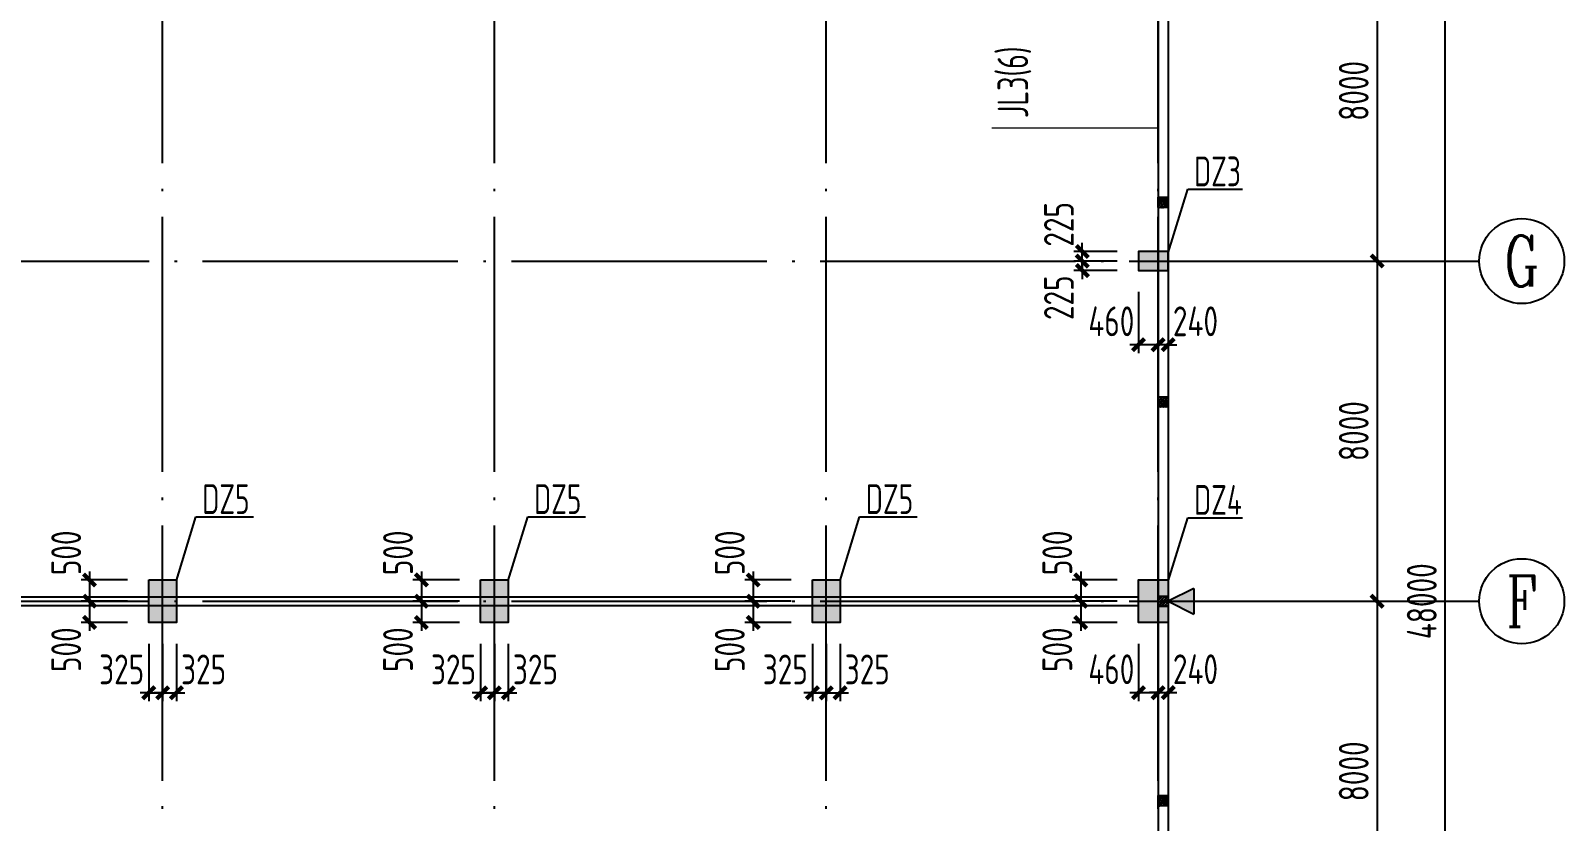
# Model space of a CAD drawing. Extents: x -2746917 to -971774, y -3334247 to -3250358.
# Drawn here: x -2237485 to -2219459, y -3295263 to -3285967 of the extents above; entities that cross this region are included whole.
import ezdxf
from ezdxf.enums import TextEntityAlignment as Align

# ---------------------------------------------------------------- set-up
doc = ezdxf.new("R2010")
doc.units = 0
doc.header["$LTSCALE"] = 1000
doc.header["$MEASUREMENT"] = 0
doc.header["$PDMODE"] = 35
doc.linetypes.add('DOTE', pattern=[2.42, 2, -0.2, 0.02, -0.2])
doc.layers.get('0').update_dxf_attribs({"linetype": 'CONTINUOUS'})
doc.layers.get('Defpoints').update_dxf_attribs({"linetype": 'CONTINUOUS'})
for name, color, linetype in [('AXIS', 253, 'DOTE'), ('BEAM_CON', 4, 'CONTINUOUS'), ('COLU', 7, 'CONTINUOUS'), ('DIM', 3, 'CONTINUOUS'), ('HATCH', 254, 'CONTINUOUS'), ('NUM', 7, 'CONTINUOUS'), ('TEXT', 7, 'CONTINUOUS')]:
    doc.layers.add(name, color=color, linetype=linetype)
doc.styles.add('TSSD_Axis', font='Complex.shx', dxfattribs={"width": 0.7, "bigfont": 'hztxt.shx'})
doc.styles.add('TSSD_Dimension', font='tssdeng.shx', dxfattribs={"width": 0.75, "bigfont": 'Hztxt.shx'})
doc.styles.add('TSSD_Label', font='tssdeng.shx', dxfattribs={"width": 0.75, "bigfont": 'hztxt.shx'})
doc.styles.add('TSSD_Rein', font='Tssdeng.shx', dxfattribs={"width": 0.75, "bigfont": 'hztxt.shx'})
doc.dimstyles.new('TSSD_200_100', dxfattribs={"dimtxt": 350, "dimasz": 100, "dimexe": 100, "dimexo": 250, "dimgap": 100, "dimtad": 1, "dimdec": 0, "dimlfac": 2, "dimzin": 0, "dimdsep": 46, "dimtxsty": 'TSSD_Dimension', "dimblk": 'ARCHTICK', "dimcen": 0, "dimdle": 100, "dimclrt": 7, "dimadec": 0, "dimazin": 0, "dimtfac": 1, "dimtdec": 0, "dimtix": 1, "dimtmove": 2, "dimatfit": 3, "dimfxl": 1, "dimtolj": 1, "dimtzin": 0, "dimarcsym": 0})

# ---------------------------------------------------------------- blocks, each defined once
blk = doc.blocks.new('_ArchTick')
at = {"color": 0, "const_width": 0.5}
blk.add_lwpolyline([(-0.71, -0.71), (0.71, 0.71)], dxfattribs=at)
blk = doc.blocks.new('*D1406')
at = {"layer": 'Defpoints', "color": 0, "ltscale": 1.5}
for p in [(-2223234, -3284675), (-2223234, -3288675), (-2221659, -3288675)]:
    blk.add_point(p, dxfattribs=at)
at = {"layer": 'DIM', "color": 0, "lineweight": -2, "ltscale": 1.5}
for p, q in [((-2221659, -3284575), (-2221659, -3288775)), ((-2222984, -3284675), (-2221559, -3284675)), ((-2222984, -3288675), (-2221559, -3288675))]:
    blk.add_line(p, q, dxfattribs=at)
at = {"layer": 'DIM', "color": 0, "lineweight": -2, "ltscale": 1.5, "xscale": 100, "yscale": 100, "zscale": 100}
for p, rotation in [((-2221659, -3284675), 90), ((-2221659, -3288675), 270)]:
    blk.add_blockref('_ArchTick', p, dxfattribs=dict(at, rotation=rotation))
at = {"layer": 'DIM', "color": 7, "ltscale": 1.5, "insert": (-2221934, -3286675), "char_height": 350, "attachment_point": 5, "rotation": 90, "style": 'TSSD_Dimension'}
blk.add_mtext('\\A1;8000', dxfattribs=at)
blk = doc.blocks.new('*D1407')
at = {"layer": 'Defpoints', "color": 0, "ltscale": 1.5}
for p in [(-2223234, -3288675), (-2223234, -3292675), (-2221659, -3292675)]:
    blk.add_point(p, dxfattribs=at)
at = {"layer": 'DIM', "color": 0, "lineweight": -2, "ltscale": 1.5}
for p, q in [((-2221659, -3288575), (-2221659, -3292775)), ((-2222984, -3288675), (-2221559, -3288675)), ((-2222984, -3292675), (-2221559, -3292675))]:
    blk.add_line(p, q, dxfattribs=at)
at = {"layer": 'DIM', "color": 0, "lineweight": -2, "ltscale": 1.5, "xscale": 100, "yscale": 100, "zscale": 100}
for p, rotation in [((-2221659, -3288675), 90), ((-2221659, -3292675), 270)]:
    blk.add_blockref('_ArchTick', p, dxfattribs=dict(at, rotation=rotation))
at = {"layer": 'DIM', "color": 7, "ltscale": 1.5, "insert": (-2221934, -3290675), "char_height": 350, "attachment_point": 5, "rotation": 90, "style": 'TSSD_Dimension'}
blk.add_mtext('\\A1;8000', dxfattribs=at)
blk = doc.blocks.new('*D1408')
at = {"layer": 'Defpoints', "color": 0, "ltscale": 1.5}
for p in [(-2223234, -3292675), (-2223234, -3296675), (-2221659, -3296675)]:
    blk.add_point(p, dxfattribs=at)
at = {"layer": 'DIM', "color": 0, "lineweight": -2, "ltscale": 1.5}
for p, q in [((-2221659, -3292575), (-2221659, -3296775)), ((-2222984, -3292675), (-2221559, -3292675)), ((-2222984, -3296675), (-2221559, -3296675))]:
    blk.add_line(p, q, dxfattribs=at)
at = {"layer": 'DIM', "color": 0, "lineweight": -2, "ltscale": 1.5, "xscale": 100, "yscale": 100, "zscale": 100}
for p, rotation in [((-2221659, -3292675), 90), ((-2221659, -3296675), 270)]:
    blk.add_blockref('_ArchTick', p, dxfattribs=dict(at, rotation=rotation))
at = {"layer": 'DIM', "color": 7, "ltscale": 1.5, "insert": (-2221934, -3294675), "char_height": 350, "attachment_point": 5, "rotation": 90, "style": 'TSSD_Dimension'}
blk.add_mtext('\\A1;8000', dxfattribs=at)
blk = doc.blocks.new('*D1411')
at = {"layer": 'Defpoints', "color": 0, "ltscale": 1.5}
for p in [(-2223234, -3280675), (-2220859, -3280675), (-2223234, -3304675)]:
    blk.add_point(p, dxfattribs=at)
at = {"layer": 'DIM', "color": 0, "lineweight": -2, "ltscale": 1.5}
for p, q in [((-2222984, -3280675), (-2220759, -3280675)), ((-2220859, -3304775), (-2220859, -3280575)), ((-2222984, -3304675), (-2220759, -3304675))]:
    blk.add_line(p, q, dxfattribs=at)
at = {"layer": 'DIM', "color": 0, "lineweight": -2, "ltscale": 1.5, "xscale": 100, "yscale": 100, "zscale": 100}
for p, rotation in [((-2220859, -3280675), 90), ((-2220859, -3304675), 270)]:
    blk.add_blockref('_ArchTick', p, dxfattribs=dict(at, rotation=rotation))
at = {"layer": 'DIM', "color": 7, "ltscale": 1.5, "insert": (-2221134, -3292675), "char_height": 350, "attachment_point": 5, "rotation": 90, "style": 'TSSD_Dimension'}
blk.add_mtext('\\A1;48000', dxfattribs=at)
blk = doc.blocks.new('*D1696')
at = {"layer": 'Defpoints', "color": 0, "ltscale": 1.5}
for p in [(-2236096, -3292425), (-2236792, -3292675), (-2236096, -3292675)]:
    blk.add_point(p, dxfattribs=at)
at = {"layer": 'DIM', "color": 0, "lineweight": -2, "ltscale": 1.5}
for p, q in [((-2236792, -3292325), (-2236792, -3292775)), ((-2236346, -3292425), (-2236892, -3292425)), ((-2236346, -3292675), (-2236892, -3292675))]:
    blk.add_line(p, q, dxfattribs=at)
at = {"layer": 'DIM', "color": 0, "lineweight": -2, "ltscale": 1.5, "xscale": 100, "yscale": 100, "zscale": 100}
for p, rotation in [((-2236792, -3292425), 90), ((-2236792, -3292675), 270)]:
    blk.add_blockref('_ArchTick', p, dxfattribs=dict(at, rotation=rotation))
at = {"layer": 'DIM', "color": 7, "ltscale": 1.5, "insert": (-2237067, -3292106), "char_height": 350, "attachment_point": 5, "rotation": 90, "style": 'TSSD_Dimension'}
blk.add_mtext('\\A1;500', dxfattribs=at)
blk = doc.blocks.new('*D1697')
at = {"layer": 'Defpoints', "color": 0, "ltscale": 1.5}
for p in [(-2236096, -3292675), (-2236792, -3292925), (-2236096, -3292925)]:
    blk.add_point(p, dxfattribs=at)
at = {"layer": 'DIM', "color": 0, "lineweight": -2, "ltscale": 1.5}
for p, q in [((-2236792, -3292575), (-2236792, -3293025)), ((-2236346, -3292675), (-2236892, -3292675)), ((-2236346, -3292925), (-2236892, -3292925))]:
    blk.add_line(p, q, dxfattribs=at)
at = {"layer": 'DIM', "color": 0, "lineweight": -2, "ltscale": 1.5, "xscale": 100, "yscale": 100, "zscale": 100}
for p, rotation in [((-2236792, -3292675), 90), ((-2236792, -3292925), 270)]:
    blk.add_blockref('_ArchTick', p, dxfattribs=dict(at, rotation=rotation))
at = {"layer": 'DIM', "color": 7, "ltscale": 1.5, "insert": (-2237067, -3293245), "char_height": 350, "attachment_point": 5, "rotation": 90, "style": 'TSSD_Dimension'}
blk.add_mtext('\\A1;500', dxfattribs=at)
blk = doc.blocks.new('*D1698')
at = {"layer": 'Defpoints', "color": 0, "ltscale": 1.5}
for p in [(-2236096, -3292925), (-2235934, -3292925), (-2235934, -3293752)]:
    blk.add_point(p, dxfattribs=at)
at = {"layer": 'DIM', "color": 0, "lineweight": -2, "ltscale": 1.5}
for p, q in [((-2236096, -3293175), (-2236096, -3293852)), ((-2235934, -3293175), (-2235934, -3293852)), ((-2236096, -3293752), (-2236196, -3293752)), ((-2236096, -3293752), (-2235934, -3293752)), ((-2235934, -3293752), (-2235834, -3293752))]:
    blk.add_line(p, q, dxfattribs=at)
at = {"layer": 'DIM', "color": 0, "lineweight": -2, "ltscale": 1.5, "xscale": 100, "yscale": 100, "zscale": 100}
blk.add_blockref('_ArchTick', (-2236096, -3293752), dxfattribs=at)
at = {"layer": 'DIM', "color": 0, "lineweight": -2, "ltscale": 1.5, "xscale": 100, "yscale": 100, "zscale": 100, "rotation": 180}
blk.add_blockref('_ArchTick', (-2235934, -3293752), dxfattribs=at)
at = {"layer": 'DIM', "color": 7, "ltscale": 1.5, "insert": (-2236415, -3293477), "char_height": 350, "attachment_point": 5, "style": 'TSSD_Dimension'}
blk.add_mtext('\\A1;325', dxfattribs=at)
blk = doc.blocks.new('*D1699')
at = {"layer": 'Defpoints', "color": 0, "ltscale": 1.5}
for p in [(-2235934, -3292925), (-2235771, -3292925), (-2235771, -3293752)]:
    blk.add_point(p, dxfattribs=at)
at = {"layer": 'DIM', "color": 0, "lineweight": -2, "ltscale": 1.5}
for p, q in [((-2235934, -3293175), (-2235934, -3293852)), ((-2235771, -3293175), (-2235771, -3293852)), ((-2235934, -3293752), (-2236034, -3293752)), ((-2235934, -3293752), (-2235771, -3293752)), ((-2235771, -3293752), (-2235671, -3293752))]:
    blk.add_line(p, q, dxfattribs=at)
at = {"layer": 'DIM', "color": 0, "lineweight": -2, "ltscale": 1.5, "xscale": 100, "yscale": 100, "zscale": 100}
blk.add_blockref('_ArchTick', (-2235934, -3293752), dxfattribs=at)
at = {"layer": 'DIM', "color": 0, "lineweight": -2, "ltscale": 1.5, "xscale": 100, "yscale": 100, "zscale": 100, "rotation": 180}
blk.add_blockref('_ArchTick', (-2235771, -3293752), dxfattribs=at)
at = {"layer": 'DIM', "color": 7, "ltscale": 1.5, "insert": (-2235452, -3293477), "char_height": 350, "attachment_point": 5, "style": 'TSSD_Dimension'}
blk.add_mtext('\\A1;325', dxfattribs=at)
blk = doc.blocks.new('*D1708')
at = {"layer": 'Defpoints', "color": 0, "ltscale": 1.5}
for p in [(-2232196, -3292425), (-2232892, -3292675), (-2232196, -3292675)]:
    blk.add_point(p, dxfattribs=at)
at = {"layer": 'DIM', "color": 0, "lineweight": -2, "ltscale": 1.5}
for p, q in [((-2232892, -3292325), (-2232892, -3292775)), ((-2232446, -3292425), (-2232992, -3292425)), ((-2232446, -3292675), (-2232992, -3292675))]:
    blk.add_line(p, q, dxfattribs=at)
at = {"layer": 'DIM', "color": 0, "lineweight": -2, "ltscale": 1.5, "xscale": 100, "yscale": 100, "zscale": 100}
for p, rotation in [((-2232892, -3292425), 90), ((-2232892, -3292675), 270)]:
    blk.add_blockref('_ArchTick', p, dxfattribs=dict(at, rotation=rotation))
at = {"layer": 'DIM', "color": 7, "ltscale": 1.5, "insert": (-2233167, -3292106), "char_height": 350, "attachment_point": 5, "rotation": 90, "style": 'TSSD_Dimension'}
blk.add_mtext('\\A1;500', dxfattribs=at)
blk = doc.blocks.new('*D1709')
at = {"layer": 'Defpoints', "color": 0, "ltscale": 1.5}
for p in [(-2232196, -3292675), (-2232892, -3292925), (-2232196, -3292925)]:
    blk.add_point(p, dxfattribs=at)
at = {"layer": 'DIM', "color": 0, "lineweight": -2, "ltscale": 1.5}
for p, q in [((-2232892, -3292575), (-2232892, -3293025)), ((-2232446, -3292675), (-2232992, -3292675)), ((-2232446, -3292925), (-2232992, -3292925))]:
    blk.add_line(p, q, dxfattribs=at)
at = {"layer": 'DIM', "color": 0, "lineweight": -2, "ltscale": 1.5, "xscale": 100, "yscale": 100, "zscale": 100}
for p, rotation in [((-2232892, -3292675), 90), ((-2232892, -3292925), 270)]:
    blk.add_blockref('_ArchTick', p, dxfattribs=dict(at, rotation=rotation))
at = {"layer": 'DIM', "color": 7, "ltscale": 1.5, "insert": (-2233167, -3293245), "char_height": 350, "attachment_point": 5, "rotation": 90, "style": 'TSSD_Dimension'}
blk.add_mtext('\\A1;500', dxfattribs=at)
blk = doc.blocks.new('*D1710')
at = {"layer": 'Defpoints', "color": 0, "ltscale": 1.5}
for p in [(-2232196, -3292925), (-2232034, -3292925), (-2232034, -3293752)]:
    blk.add_point(p, dxfattribs=at)
at = {"layer": 'DIM', "color": 0, "lineweight": -2, "ltscale": 1.5}
for p, q in [((-2232196, -3293175), (-2232196, -3293852)), ((-2232034, -3293175), (-2232034, -3293852)), ((-2232196, -3293752), (-2232296, -3293752)), ((-2232196, -3293752), (-2232034, -3293752)), ((-2232034, -3293752), (-2231934, -3293752))]:
    blk.add_line(p, q, dxfattribs=at)
at = {"layer": 'DIM', "color": 0, "lineweight": -2, "ltscale": 1.5, "xscale": 100, "yscale": 100, "zscale": 100}
blk.add_blockref('_ArchTick', (-2232196, -3293752), dxfattribs=at)
at = {"layer": 'DIM', "color": 0, "lineweight": -2, "ltscale": 1.5, "xscale": 100, "yscale": 100, "zscale": 100, "rotation": 180}
blk.add_blockref('_ArchTick', (-2232034, -3293752), dxfattribs=at)
at = {"layer": 'DIM', "color": 7, "ltscale": 1.5, "insert": (-2232515, -3293477), "char_height": 350, "attachment_point": 5, "style": 'TSSD_Dimension'}
blk.add_mtext('\\A1;325', dxfattribs=at)
blk = doc.blocks.new('*D1711')
at = {"layer": 'Defpoints', "color": 0, "ltscale": 1.5}
for p in [(-2232034, -3292925), (-2231871, -3292925), (-2231871, -3293752)]:
    blk.add_point(p, dxfattribs=at)
at = {"layer": 'DIM', "color": 0, "lineweight": -2, "ltscale": 1.5}
for p, q in [((-2232034, -3293175), (-2232034, -3293852)), ((-2231871, -3293175), (-2231871, -3293852)), ((-2232034, -3293752), (-2232134, -3293752)), ((-2232034, -3293752), (-2231871, -3293752)), ((-2231871, -3293752), (-2231771, -3293752))]:
    blk.add_line(p, q, dxfattribs=at)
at = {"layer": 'DIM', "color": 0, "lineweight": -2, "ltscale": 1.5, "xscale": 100, "yscale": 100, "zscale": 100}
blk.add_blockref('_ArchTick', (-2232034, -3293752), dxfattribs=at)
at = {"layer": 'DIM', "color": 0, "lineweight": -2, "ltscale": 1.5, "xscale": 100, "yscale": 100, "zscale": 100, "rotation": 180}
blk.add_blockref('_ArchTick', (-2231871, -3293752), dxfattribs=at)
at = {"layer": 'DIM', "color": 7, "ltscale": 1.5, "insert": (-2231552, -3293477), "char_height": 350, "attachment_point": 5, "style": 'TSSD_Dimension'}
blk.add_mtext('\\A1;325', dxfattribs=at)
blk = doc.blocks.new('*D1718')
at = {"layer": 'Defpoints', "color": 0, "ltscale": 1.5}
for p in [(-2228296, -3292425), (-2228992, -3292675), (-2228296, -3292675)]:
    blk.add_point(p, dxfattribs=at)
at = {"layer": 'DIM', "color": 0, "lineweight": -2, "ltscale": 1.5}
for p, q in [((-2228992, -3292325), (-2228992, -3292775)), ((-2228546, -3292425), (-2229092, -3292425)), ((-2228546, -3292675), (-2229092, -3292675))]:
    blk.add_line(p, q, dxfattribs=at)
at = {"layer": 'DIM', "color": 0, "lineweight": -2, "ltscale": 1.5, "xscale": 100, "yscale": 100, "zscale": 100}
for p, rotation in [((-2228992, -3292425), 90), ((-2228992, -3292675), 270)]:
    blk.add_blockref('_ArchTick', p, dxfattribs=dict(at, rotation=rotation))
at = {"layer": 'DIM', "color": 7, "ltscale": 1.5, "insert": (-2229267, -3292106), "char_height": 350, "attachment_point": 5, "rotation": 90, "style": 'TSSD_Dimension'}
blk.add_mtext('\\A1;500', dxfattribs=at)
blk = doc.blocks.new('*D1719')
at = {"layer": 'Defpoints', "color": 0, "ltscale": 1.5}
for p in [(-2228296, -3292675), (-2228992, -3292925), (-2228296, -3292925)]:
    blk.add_point(p, dxfattribs=at)
at = {"layer": 'DIM', "color": 0, "lineweight": -2, "ltscale": 1.5}
for p, q in [((-2228992, -3292575), (-2228992, -3293025)), ((-2228546, -3292675), (-2229092, -3292675)), ((-2228546, -3292925), (-2229092, -3292925))]:
    blk.add_line(p, q, dxfattribs=at)
at = {"layer": 'DIM', "color": 0, "lineweight": -2, "ltscale": 1.5, "xscale": 100, "yscale": 100, "zscale": 100}
for p, rotation in [((-2228992, -3292675), 90), ((-2228992, -3292925), 270)]:
    blk.add_blockref('_ArchTick', p, dxfattribs=dict(at, rotation=rotation))
at = {"layer": 'DIM', "color": 7, "ltscale": 1.5, "insert": (-2229267, -3293245), "char_height": 350, "attachment_point": 5, "rotation": 90, "style": 'TSSD_Dimension'}
blk.add_mtext('\\A1;500', dxfattribs=at)
blk = doc.blocks.new('*D1720')
at = {"layer": 'Defpoints', "color": 0, "ltscale": 1.5}
for p in [(-2228296, -3292925), (-2228134, -3292925), (-2228134, -3293752)]:
    blk.add_point(p, dxfattribs=at)
at = {"layer": 'DIM', "color": 0, "lineweight": -2, "ltscale": 1.5}
for p, q in [((-2228296, -3293175), (-2228296, -3293852)), ((-2228134, -3293175), (-2228134, -3293852)), ((-2228296, -3293752), (-2228396, -3293752)), ((-2228296, -3293752), (-2228134, -3293752)), ((-2228134, -3293752), (-2228034, -3293752))]:
    blk.add_line(p, q, dxfattribs=at)
at = {"layer": 'DIM', "color": 0, "lineweight": -2, "ltscale": 1.5, "xscale": 100, "yscale": 100, "zscale": 100}
blk.add_blockref('_ArchTick', (-2228296, -3293752), dxfattribs=at)
at = {"layer": 'DIM', "color": 0, "lineweight": -2, "ltscale": 1.5, "xscale": 100, "yscale": 100, "zscale": 100, "rotation": 180}
blk.add_blockref('_ArchTick', (-2228134, -3293752), dxfattribs=at)
at = {"layer": 'DIM', "color": 7, "ltscale": 1.5, "insert": (-2228615, -3293477), "char_height": 350, "attachment_point": 5, "style": 'TSSD_Dimension'}
blk.add_mtext('\\A1;325', dxfattribs=at)
blk = doc.blocks.new('*D1721')
at = {"layer": 'Defpoints', "color": 0, "ltscale": 1.5}
for p in [(-2228134, -3292925), (-2227971, -3292925), (-2227971, -3293752)]:
    blk.add_point(p, dxfattribs=at)
at = {"layer": 'DIM', "color": 0, "lineweight": -2, "ltscale": 1.5}
for p, q in [((-2228134, -3293175), (-2228134, -3293852)), ((-2227971, -3293175), (-2227971, -3293852)), ((-2228134, -3293752), (-2228234, -3293752)), ((-2228134, -3293752), (-2227971, -3293752)), ((-2227971, -3293752), (-2227871, -3293752))]:
    blk.add_line(p, q, dxfattribs=at)
at = {"layer": 'DIM', "color": 0, "lineweight": -2, "ltscale": 1.5, "xscale": 100, "yscale": 100, "zscale": 100}
blk.add_blockref('_ArchTick', (-2228134, -3293752), dxfattribs=at)
at = {"layer": 'DIM', "color": 0, "lineweight": -2, "ltscale": 1.5, "xscale": 100, "yscale": 100, "zscale": 100, "rotation": 180}
blk.add_blockref('_ArchTick', (-2227971, -3293752), dxfattribs=at)
at = {"layer": 'DIM', "color": 7, "ltscale": 1.5, "insert": (-2227652, -3293477), "char_height": 350, "attachment_point": 5, "style": 'TSSD_Dimension'}
blk.add_mtext('\\A1;325', dxfattribs=at)
blk = doc.blocks.new('*D1738')
at = {"layer": 'Defpoints', "color": 0, "ltscale": 1.5}
for p in [(-2225124, -3288675), (-2224464, -3288675), (-2224464, -3288788)]:
    blk.add_point(p, dxfattribs=at)
at = {"layer": 'DIM', "color": 0, "lineweight": -2, "ltscale": 1.5}
for p, q in [((-2225124, -3288675), (-2225124, -3288575)), ((-2224714, -3288675), (-2225224, -3288675)), ((-2224714, -3288788), (-2225224, -3288788)), ((-2225124, -3288788), (-2225124, -3288675)), ((-2225124, -3288788), (-2225124, -3288888))]:
    blk.add_line(p, q, dxfattribs=at)
at = {"layer": 'DIM', "color": 0, "lineweight": -2, "ltscale": 1.5, "xscale": 100, "yscale": 100, "zscale": 100}
for p, rotation in [((-2225124, -3288675), 270), ((-2225124, -3288788), 90)]:
    blk.add_blockref('_ArchTick', p, dxfattribs=dict(at, rotation=rotation))
at = {"layer": 'DIM', "color": 7, "ltscale": 1.5, "insert": (-2225399, -3289107), "char_height": 350, "attachment_point": 5, "rotation": 90, "style": 'TSSD_Dimension'}
blk.add_mtext('\\A1;225', dxfattribs=at)
blk = doc.blocks.new('*D1739')
at = {"layer": 'Defpoints', "color": 0, "ltscale": 1.5}
for p in [(-2225124, -3288563), (-2224464, -3288563), (-2224464, -3288675)]:
    blk.add_point(p, dxfattribs=at)
at = {"layer": 'DIM', "color": 0, "lineweight": -2, "ltscale": 1.5}
for p, q in [((-2224714, -3288563), (-2225224, -3288563)), ((-2225124, -3288563), (-2225124, -3288463)), ((-2225124, -3288675), (-2225124, -3288563)), ((-2224714, -3288675), (-2225224, -3288675)), ((-2225124, -3288675), (-2225124, -3288775))]:
    blk.add_line(p, q, dxfattribs=at)
at = {"layer": 'DIM', "color": 0, "lineweight": -2, "ltscale": 1.5, "xscale": 100, "yscale": 100, "zscale": 100}
for p, rotation in [((-2225124, -3288563), 270), ((-2225124, -3288675), 90)]:
    blk.add_blockref('_ArchTick', p, dxfattribs=dict(at, rotation=rotation))
at = {"layer": 'DIM', "color": 7, "ltscale": 1.5, "insert": (-2225399, -3288244), "char_height": 350, "attachment_point": 5, "rotation": 90, "style": 'TSSD_Dimension'}
blk.add_mtext('\\A1;225', dxfattribs=at)
blk = doc.blocks.new('*D1740')
at = {"layer": 'Defpoints', "color": 0, "ltscale": 1.5}
for p in [(-2224234, -3288788), (-2224114, -3288788), (-2224234, -3289659)]:
    blk.add_point(p, dxfattribs=at)
at = {"layer": 'DIM', "color": 0, "lineweight": -2, "ltscale": 1.5}
for p, q in [((-2224234, -3289038), (-2224234, -3289759)), ((-2224114, -3289038), (-2224114, -3289759)), ((-2224234, -3289659), (-2224334, -3289659)), ((-2224114, -3289659), (-2224234, -3289659)), ((-2224114, -3289659), (-2224014, -3289659))]:
    blk.add_line(p, q, dxfattribs=at)
at = {"layer": 'DIM', "color": 0, "lineweight": -2, "ltscale": 1.5, "xscale": 100, "yscale": 100, "zscale": 100}
blk.add_blockref('_ArchTick', (-2224234, -3289659), dxfattribs=at)
at = {"layer": 'DIM', "color": 0, "lineweight": -2, "ltscale": 1.5, "xscale": 100, "yscale": 100, "zscale": 100, "rotation": 180}
blk.add_blockref('_ArchTick', (-2224114, -3289659), dxfattribs=at)
at = {"layer": 'DIM', "color": 7, "ltscale": 1.5, "insert": (-2223794, -3289384), "char_height": 350, "attachment_point": 5, "style": 'TSSD_Dimension'}
blk.add_mtext('\\A1;240', dxfattribs=at)
blk = doc.blocks.new('*D1741')
at = {"layer": 'Defpoints', "color": 0, "ltscale": 1.5}
for p in [(-2224464, -3288788), (-2224234, -3288788), (-2224464, -3289659)]:
    blk.add_point(p, dxfattribs=at)
at = {"layer": 'DIM', "color": 0, "lineweight": -2, "ltscale": 1.5}
for p, q in [((-2224464, -3289038), (-2224464, -3289759)), ((-2224234, -3289038), (-2224234, -3289759)), ((-2224134, -3289659), (-2224564, -3289659))]:
    blk.add_line(p, q, dxfattribs=at)
at = {"layer": 'DIM', "color": 0, "lineweight": -2, "ltscale": 1.5, "xscale": 100, "yscale": 100, "zscale": 100, "rotation": 180}
blk.add_blockref('_ArchTick', (-2224464, -3289659), dxfattribs=at)
at = {"layer": 'DIM', "color": 0, "lineweight": -2, "ltscale": 1.5, "xscale": 100, "yscale": 100, "zscale": 100}
blk.add_blockref('_ArchTick', (-2224234, -3289659), dxfattribs=at)
at = {"layer": 'DIM', "color": 7, "ltscale": 1.5, "insert": (-2224783, -3289384), "char_height": 350, "attachment_point": 5, "style": 'TSSD_Dimension'}
blk.add_mtext('\\A1;460', dxfattribs=at)
blk = doc.blocks.new('*D1746')
at = {"layer": 'Defpoints', "color": 0, "ltscale": 1.5}
for p in [(-2224464, -3292925), (-2224234, -3292925), (-2224234, -3293750)]:
    blk.add_point(p, dxfattribs=at)
at = {"layer": 'DIM', "color": 0, "lineweight": -2, "ltscale": 1.5}
for p, q in [((-2224464, -3293175), (-2224464, -3293850)), ((-2224234, -3293175), (-2224234, -3293850)), ((-2224564, -3293750), (-2224134, -3293750))]:
    blk.add_line(p, q, dxfattribs=at)
at = {"layer": 'DIM', "color": 0, "lineweight": -2, "ltscale": 1.5, "xscale": 100, "yscale": 100, "zscale": 100, "rotation": 180}
blk.add_blockref('_ArchTick', (-2224464, -3293750), dxfattribs=at)
at = {"layer": 'DIM', "color": 0, "lineweight": -2, "ltscale": 1.5, "xscale": 100, "yscale": 100, "zscale": 100}
blk.add_blockref('_ArchTick', (-2224234, -3293750), dxfattribs=at)
at = {"layer": 'DIM', "color": 7, "ltscale": 1.5, "insert": (-2224783, -3293475), "char_height": 350, "attachment_point": 5, "style": 'TSSD_Dimension'}
blk.add_mtext('\\A1;460', dxfattribs=at)
blk = doc.blocks.new('*D1747')
at = {"layer": 'Defpoints', "color": 0, "ltscale": 1.5}
for p in [(-2224234, -3292925), (-2224114, -3292925), (-2224114, -3293750)]:
    blk.add_point(p, dxfattribs=at)
at = {"layer": 'DIM', "color": 0, "lineweight": -2, "ltscale": 1.5}
for p, q in [((-2224234, -3293175), (-2224234, -3293850)), ((-2224114, -3293175), (-2224114, -3293850)), ((-2224234, -3293750), (-2224334, -3293750)), ((-2224234, -3293750), (-2224114, -3293750)), ((-2224114, -3293750), (-2224014, -3293750))]:
    blk.add_line(p, q, dxfattribs=at)
at = {"layer": 'DIM', "color": 0, "lineweight": -2, "ltscale": 1.5, "xscale": 100, "yscale": 100, "zscale": 100}
blk.add_blockref('_ArchTick', (-2224234, -3293750), dxfattribs=at)
at = {"layer": 'DIM', "color": 0, "lineweight": -2, "ltscale": 1.5, "xscale": 100, "yscale": 100, "zscale": 100, "rotation": 180}
blk.add_blockref('_ArchTick', (-2224114, -3293750), dxfattribs=at)
at = {"layer": 'DIM', "color": 7, "ltscale": 1.5, "insert": (-2223794, -3293475), "char_height": 350, "attachment_point": 5, "style": 'TSSD_Dimension'}
blk.add_mtext('\\A1;240', dxfattribs=at)
blk = doc.blocks.new('*D1748')
at = {"layer": 'Defpoints', "color": 0, "ltscale": 1.5}
for p in [(-2224464, -3292425), (-2225143, -3292675), (-2224464, -3292675)]:
    blk.add_point(p, dxfattribs=at)
at = {"layer": 'DIM', "color": 0, "lineweight": -2, "ltscale": 1.5}
for p, q in [((-2225143, -3292325), (-2225143, -3292775)), ((-2224714, -3292425), (-2225243, -3292425)), ((-2224714, -3292675), (-2225243, -3292675))]:
    blk.add_line(p, q, dxfattribs=at)
at = {"layer": 'DIM', "color": 0, "lineweight": -2, "ltscale": 1.5, "xscale": 100, "yscale": 100, "zscale": 100}
for p, rotation in [((-2225143, -3292425), 90), ((-2225143, -3292675), 270)]:
    blk.add_blockref('_ArchTick', p, dxfattribs=dict(at, rotation=rotation))
at = {"layer": 'DIM', "color": 7, "ltscale": 1.5, "insert": (-2225418, -3292106), "char_height": 350, "attachment_point": 5, "rotation": 90, "style": 'TSSD_Dimension'}
blk.add_mtext('\\A1;500', dxfattribs=at)
blk = doc.blocks.new('*D1749')
at = {"layer": 'Defpoints', "color": 0, "ltscale": 1.5}
for p in [(-2224464, -3292675), (-2225143, -3292925), (-2224464, -3292925)]:
    blk.add_point(p, dxfattribs=at)
at = {"layer": 'DIM', "color": 0, "lineweight": -2, "ltscale": 1.5}
for p, q in [((-2225143, -3292575), (-2225143, -3293025)), ((-2224714, -3292675), (-2225243, -3292675)), ((-2224714, -3292925), (-2225243, -3292925))]:
    blk.add_line(p, q, dxfattribs=at)
at = {"layer": 'DIM', "color": 0, "lineweight": -2, "ltscale": 1.5, "xscale": 100, "yscale": 100, "zscale": 100}
for p, rotation in [((-2225143, -3292675), 90), ((-2225143, -3292925), 270)]:
    blk.add_blockref('_ArchTick', p, dxfattribs=dict(at, rotation=rotation))
at = {"layer": 'DIM', "color": 7, "ltscale": 1.5, "insert": (-2225418, -3293245), "char_height": 350, "attachment_point": 5, "rotation": 90, "style": 'TSSD_Dimension'}
blk.add_mtext('\\A1;500', dxfattribs=at)
blk = doc.blocks.new('ts_axno')
at = {"color": 0, "linetype": 'ByBlock', "lineweight": -2}
blk.add_circle((0, 0), 0.5, dxfattribs=at)
at = {"color": 0, "linetype": 'ByBlock', "lineweight": -2, "style": 'TSSD_Axis', "width": 0.7}
blk.add_attdef('A', text='', height=0.6, dxfattribs=at).set_placement((0, 0), align=Align.MIDDLE_CENTER)
blk = doc.blocks.new('A$C6DF15AF1')
at = {"layer": 'HATCH', "ltscale": 1.5}
h = blk.add_hatch(dxfattribs=at)
h.set_pattern_fill('ARMORED', color=256, scale=5, style=0)
h.set_pattern_definition([(50, (2166309.23, 3282061.71), (35.86300913, -3.13760675), [3.75, -41.25]), (355, (2166309.23, 3282061.71), (-6.93756668, 37.6096067), [3, -33]), (100.4514, (2166312.218, 3282061.447), (28.9254691, 34.4719771), [3.1870095, -35.0571056]), (46.1842, (2166309.23, 3282071.71), (53.36205243, -8.2759507), [5.625, -61.875]), (96.6356, (2166313.676, 3282071.02), (46.7331353, 48.70589355), [4.7805144, -52.58565]), (351.1842, (2166309.23, 3282071.71), (46.73309726, 48.70593005), [4.5, -49.5]), (21, (2166314.23, 3282069.21), (29.8453526, -20.13094453), [3.75, -41.25]), (326, (2166314.23, 3282069.21), (12.1657666, 36.25750225), [3, -33]), (71.4514, (2166316.717, 3282067.53), (42.01113143, 16.12652484), [3.1870095, -35.0571056]), (37.5, (2166309.23, 3282061.709), (0.607992766, 16.64469269), [0, -32.6, 0, -33.5, 0, -33.125]), (7.5, (2166309.23, 3282061.709), (13.15347687, 19.720585594), [0, -19.1, 0, -31.85, 0, -12.625]), (327.5, (2166298.08, 3282061.709), (26.69112181, -1.127743587), [0, -12.5, 0, -39, 0, -51.75]), (317.5, (2166293.08, 3282061.71), (29.15930847, 5.00524912), [0, -16.25, 0, -25.9, 0, -36.75]), (45, (2166309.23, 3282061.71), (-17.67766953, 17.67766953), [])])
h.paths.add_polyline_path([(0, 120), (120, 120), (120, 0), (0, 0)])
at = {"layer": 'COLU'}
blk.add_lwpolyline([(0, 120), (120, 120), (120, 0), (0, 0)], close=True, dxfattribs=at)
blk = doc.blocks.new('A$C72AE6952')
at = {"layer": 'DIM', "ltscale": 1.5}
blk.add_hatch(color=2, dxfattribs=at).paths.add_polyline_path([(105, -28), (-195, 122), (-195, -178)])
at = {"layer": 'DIM', "color": 2, "ltscale": 1.5}
for p, q in [((-195, 122), (-195, -178)), ((-195, 122), (105, -28)), ((105, -28), (-195, -178))]:
    blk.add_line(p, q, dxfattribs=at)

msp = doc.modelspace()

# ---------------------------------------------------------------- hatches: boundary and pattern name
at = {"layer": 'COLU', "ltscale": 1.5}
h = msp.add_hatch(color=256, dxfattribs=at)
h.paths.add_polyline_path([(-2224113.71, -3284562.84), (-2224463.71, -3284562.84), (-2224463.71, -3284787.84), (-2224113.71, -3284787.84)])
h.paths.add_polyline_path([(-2224113.71, -3288562.84), (-2224463.71, -3288562.84), (-2224463.71, -3288787.84), (-2224113.71, -3288787.84)])
h.paths.add_polyline_path([(-2224113.71, -3296562.84), (-2224463.71, -3296562.84), (-2224463.71, -3296787.84), (-2224113.71, -3296787.84)])
h.paths.add_polyline_path([(-2228321.21, -3304795.34), (-2227946.21, -3304795.34), (-2227946.21, -3304245.34), (-2228321.21, -3304245.34)])
h.paths.add_polyline_path([(-2228296.21, -3292425.34), (-2227971.21, -3292425.34), (-2227971.21, -3292925.34), (-2228296.21, -3292925.34)])
h.paths.add_polyline_path([(-2228321.21, -3280555.34), (-2227946.21, -3280555.34), (-2227946.21, -3281105.34), (-2228321.21, -3281105.34)])
h.paths.add_polyline_path([(-2232221.21, -3304795.34), (-2231846.21, -3304795.34), (-2231846.21, -3304245.34), (-2232221.21, -3304245.34)])
h.paths.add_polyline_path([(-2232196.21, -3292425.34), (-2231871.21, -3292425.34), (-2231871.21, -3292925.34), (-2232196.21, -3292925.34)])
h.paths.add_polyline_path([(-2232221.21, -3280555.34), (-2231846.21, -3280555.34), (-2231846.21, -3281105.34), (-2232221.21, -3281105.34)])
h.paths.add_polyline_path([(-2236121.21, -3304795.34), (-2235746.21, -3304795.34), (-2235746.21, -3304245.34), (-2236121.21, -3304245.34)])
h.paths.add_polyline_path([(-2236096.21, -3292425.34), (-2235771.21, -3292425.34), (-2235771.21, -3292925.34), (-2236096.21, -3292925.34)])
h.paths.add_polyline_path([(-2236121.21, -3280555.34), (-2235746.21, -3280555.34), (-2235746.21, -3281105.34), (-2236121.21, -3281105.34)])
h.paths.add_polyline_path([(-2240021.21, -3304795.34), (-2239646.21, -3304795.34), (-2239646.21, -3304245.34), (-2240021.21, -3304245.34)])
h.paths.add_polyline_path([(-2239996.21, -3292425.34), (-2239671.21, -3292425.34), (-2239671.21, -3292925.34), (-2239996.21, -3292925.34)])
h.paths.add_polyline_path([(-2240021.21, -3280555.34), (-2239646.21, -3280555.34), (-2239646.21, -3281105.34), (-2240021.21, -3281105.34)])
h.paths.add_polyline_path([(-2243921.21, -3304795.34), (-2243546.21, -3304795.34), (-2243546.21, -3304245.34), (-2243921.21, -3304245.34)])
h.paths.add_polyline_path([(-2243896.21, -3292425.34), (-2243571.21, -3292425.34), (-2243571.21, -3292925.34), (-2243896.21, -3292925.34)])
h.paths.add_polyline_path([(-2243921.21, -3280555.34), (-2243546.21, -3280555.34), (-2243546.21, -3281105.34), (-2243921.21, -3281105.34)])
h.paths.add_polyline_path([(-2247821.21, -3304795.34), (-2247446.21, -3304795.34), (-2247446.21, -3304245.34), (-2247821.21, -3304245.34)])
h.paths.add_polyline_path([(-2247796.21, -3292425.34), (-2247471.21, -3292425.34), (-2247471.21, -3292925.34), (-2247796.21, -3292925.34)])
h.paths.add_polyline_path([(-2247821.21, -3280555.34), (-2247446.21, -3280555.34), (-2247446.21, -3281105.34), (-2247821.21, -3281105.34)])
h.paths.add_polyline_path([(-2251721.21, -3304795.34), (-2251346.21, -3304795.34), (-2251346.21, -3304245.34), (-2251721.21, -3304245.34)])
h.paths.add_polyline_path([(-2251696.21, -3292425.34), (-2251371.21, -3292425.34), (-2251371.21, -3292925.34), (-2251696.21, -3292925.34)])
h.paths.add_polyline_path([(-2251721.21, -3280555.34), (-2251346.21, -3280555.34), (-2251346.21, -3281105.34), (-2251721.21, -3281105.34)])
h.paths.add_polyline_path([(-2255621.21, -3304795.34), (-2255246.21, -3304795.34), (-2255246.21, -3304245.34), (-2255621.21, -3304245.34)])
h.paths.add_polyline_path([(-2255596.21, -3292425.34), (-2255271.21, -3292425.34), (-2255271.21, -3292925.34), (-2255596.21, -3292925.34)])
h.paths.add_polyline_path([(-2255621.21, -3280555.34), (-2255246.21, -3280555.34), (-2255246.21, -3281105.34), (-2255621.21, -3281105.34)])
h.paths.add_polyline_path([(-2224113.71, -3280555.34), (-2224463.71, -3280555.34), (-2224463.71, -3281105.34), (-2224113.71, -3281105.34)])
h.paths.add_polyline_path([(-2224113.71, -3300562.84), (-2224463.71, -3300562.84), (-2224463.71, -3300787.84), (-2224113.71, -3300787.84)])
h.paths.add_polyline_path([(-2224113.71, -3304795.34), (-2224463.71, -3304795.34), (-2224463.71, -3304245.34), (-2224113.71, -3304245.34)])
h.paths.add_polyline_path([(-2224113.71, -3292925.34), (-2224463.71, -3292925.34), (-2224463.71, -3292425.34), (-2224113.71, -3292425.34)])
h.paths.add_polyline_path([(-2259521.21, -3304795.34), (-2259146.21, -3304795.34), (-2259146.21, -3304245.34), (-2259521.21, -3304245.34)])
h.paths.add_polyline_path([(-2267253.71, -3300562.84), (-2266903.71, -3300562.84), (-2266903.71, -3300787.84), (-2267253.71, -3300787.84)])
h.paths.add_polyline_path([(-2267253.71, -3296562.84), (-2266903.71, -3296562.84), (-2266903.71, -3296787.84), (-2267253.71, -3296787.84)])
h.paths.add_polyline_path([(-2267253.71, -3288562.84), (-2266903.71, -3288562.84), (-2266903.71, -3288787.84), (-2267253.71, -3288787.84)])
h.paths.add_polyline_path([(-2263421.21, -3304795.34), (-2263046.21, -3304795.34), (-2263046.21, -3304245.34), (-2263421.21, -3304245.34)])
h.paths.add_polyline_path([(-2267253.71, -3304795.34), (-2266903.71, -3304795.34), (-2266903.71, -3304245.34), (-2267253.71, -3304245.34)])
h.paths.add_polyline_path([(-2259496.21, -3292425.34), (-2259171.21, -3292425.34), (-2259171.21, -3292925.34), (-2259496.21, -3292925.34)])
h.paths.add_polyline_path([(-2259521.21, -3280555.34), (-2259146.21, -3280555.34), (-2259146.21, -3281105.34), (-2259521.21, -3281105.34)])
h.paths.add_polyline_path([(-2263396.21, -3292425.34), (-2263071.21, -3292425.34), (-2263071.21, -3292925.34), (-2263396.21, -3292925.34)])
h.paths.add_polyline_path([(-2267253.71, -3292925.34), (-2266903.71, -3292925.34), (-2266903.71, -3292425.34), (-2267253.71, -3292425.34)])
h.paths.add_polyline_path([(-2267253.71, -3284562.84), (-2266903.71, -3284562.84), (-2266903.71, -3284787.84), (-2267253.71, -3284787.84)])
h.paths.add_polyline_path([(-2263421.21, -3280555.34), (-2263046.21, -3280555.34), (-2263046.21, -3281105.34), (-2263421.21, -3281105.34)])
h.paths.add_polyline_path([(-2267253.71, -3280555.34), (-2266903.71, -3280555.34), (-2266903.71, -3281105.34), (-2267253.71, -3281105.34)])

# ---------------------------------------------------------------- linework, layer by layer
at = {"layer": 'AXIS', "ltscale": 1.5}
for p, q in [((-2228133.71, -3305675.34), (-2228133.71, -3279455.81)), ((-2224233.71, -3305675.34), (-2224233.71, -3279455.81)), ((-2235933.71, -3305675.34), (-2235933.71, -3279675.34)), ((-2232033.71, -3305675.34), (-2232033.71, -3279675.34)), ((-2268133.71, -3288675.34), (-2223233.71, -3288675.34)), ((-2268133.71, -3292675.34), (-2223233.71, -3292675.34))]:
    msp.add_line(p, q, dxfattribs=at)
at = {"layer": 'BEAM_CON', "ltscale": 1.5}
for p, q in [((-2266903.71, -3292625.34), (-2224463.71, -3292625.34)), ((-2266903.71, -3292725.34), (-2224463.71, -3292725.34))]:
    msp.add_line(p, q, dxfattribs=at)
for points in [[(-2267253.71, -3280555.34), (-2224113.71, -3280555.34), (-2224113.71, -3304795.34), (-2267253.71, -3304795.34)], [(-2267133.71, -3280675.34), (-2224233.71, -3280675.34), (-2224233.71, -3304675.34), (-2267133.71, -3304675.34)]]:
    msp.add_lwpolyline(points, close=True, dxfattribs=at)
at = {"layer": 'COLU', "ltscale": 1.5}
for points in [[(-2224113.71, -3288562.84), (-2224463.71, -3288562.84), (-2224463.71, -3288787.84), (-2224113.71, -3288787.84)], [(-2236096.21, -3292425.34), (-2235771.21, -3292425.34), (-2235771.21, -3292925.34), (-2236096.21, -3292925.34)], [(-2232196.21, -3292425.34), (-2231871.21, -3292425.34), (-2231871.21, -3292925.34), (-2232196.21, -3292925.34)], [(-2228296.21, -3292425.34), (-2227971.21, -3292425.34), (-2227971.21, -3292925.34), (-2228296.21, -3292925.34)], [(-2224113.71, -3292925.34), (-2224463.71, -3292925.34), (-2224463.71, -3292425.34), (-2224113.71, -3292425.34)]]:
    msp.add_lwpolyline(points, close=True, dxfattribs=at)
at = {"layer": 'NUM'}
for p, q in [((-2224113.71, -3288577.84), (-2223884.89, -3287831.69)), ((-2223884.89, -3287831.69), (-2223241.5, -3287831.69)), ((-2235771.21, -3292430.34), (-2235542.39, -3291684.19)), ((-2235542.39, -3291684.19), (-2234863.58, -3291684.19)), ((-2231871.21, -3292430.34), (-2231642.39, -3291684.19)), ((-2231642.39, -3291684.19), (-2230963.58, -3291684.19)), ((-2227971.21, -3292430.34), (-2227742.39, -3291684.19)), ((-2227742.39, -3291684.19), (-2227063.58, -3291684.19)), ((-2224113.71, -3292440.34), (-2223884.89, -3291694.19)), ((-2223884.89, -3291694.19), (-2223241.5, -3291694.19))]:
    msp.add_line(p, q, dxfattribs=at)
at = {"layer": 'NUM', "ltscale": 1.5}
for p, q in [((-2223233.71, -3288675.34), (-2220458.71, -3288675.34)), ((-2223233.71, -3292675.34), (-2220458.71, -3292675.34))]:
    msp.add_line(p, q, dxfattribs=at)
at = {"layer": 'TEXT', "color": 6, "lineweight": 5}
msp.add_line((-2224233.71, -3287113.86), (-2226187.65, -3287113.86), dxfattribs=at)

# ---------------------------------------------------------------- block references
at = {"layer": 'COLU', "ltscale": 1.5}
for p in [(-2224233.7, -3288045.34), (-2224233.7, -3290390.34), (-2224233.7, -3292735.34), (-2224233.7, -3295080.34)]:
    msp.add_blockref('A$C6DF15AF1', p, dxfattribs=at)
at = {"layer": 'DIM', "ltscale": 1.5, "xscale": -1}
msp.add_blockref('A$C72AE6952', (-2224008.57, -3292647.43), dxfattribs=at)
at = {"layer": 'NUM'}
ref = msp.add_blockref('ts_axno', (-2219958.71, -3288675.34), dxfattribs=dict(at, xscale=1000, yscale=1000, zscale=1000))
ref.add_attrib('E', 'G', dxfattribs={"height": 600, "style": 'TSSD_Axis', "width": 0.7}).set_placement((-2219958.71, -3288675.34), align=Align.MIDDLE_CENTER)
ref = msp.add_blockref('ts_axno', (-2219958.71, -3292675.34), dxfattribs=dict(at, xscale=1000, yscale=1000, zscale=1000))
ref.add_attrib('D', 'F', dxfattribs={"height": 600, "style": 'TSSD_Axis', "width": 0.7}).set_placement((-2219958.71, -3292675.34), align=Align.MIDDLE_CENTER)

# ---------------------------------------------------------------- texts
at = {"layer": 'TEXT', "color": 6, "lineweight": 5, "style": 'TSSD_Label', "width": 0.7}
msp.add_text('JL3(6)', height=360, rotation=90, dxfattribs=at).set_placement((-2225760.43, -3286993.86))
at = {"layer": 'TEXT', "lineweight": 5, "style": 'TSSD_Rein', "width": 0.7}
for s, p in [('DZ3', (-2223810.71, -3287796.68)), ('DZ5', (-2235468.21, -3291649.18)), ('DZ5', (-2231568.21, -3291649.18)), ('DZ5', (-2227668.21, -3291649.18)), ('DZ4', (-2223810.71, -3291659.18))]:
    msp.add_text(s, height=350, dxfattribs=at).set_placement(p)

# ---------------------------------------------------------------- dimensions: what is measured, and where the dimension line sits
at = {"layer": 'DIM', "ltscale": 1.5}
for base, p1, p2, picture, middle in [((-2220858.71, -3280675.34), (-2223233.71, -3304675.34), (-2223233.71, -3280675.34), '*D1411', (-2221133.71, -3292675.34)), ((-2221658.71, -3288675.34), (-2223233.71, -3284675.34), (-2223233.71, -3288675.34), '*D1406', (-2221933.71, -3286675.34)), ((-2221658.71, -3292675.34), (-2223233.71, -3288675.34), (-2223233.71, -3292675.34), '*D1407', (-2221933.71, -3290675.34)), ((-2221658.71, -3296675.34), (-2223233.71, -3292675.34), (-2223233.71, -3296675.34), '*D1408', (-2221933.71, -3294675.34))]:
    dim = msp.add_linear_dim(base=base, p1=p1, p2=p2, angle=270, dimstyle='TSSD_200_100', dxfattribs=at)
    dim.commit()
    dim.dimension.update_dxf_attribs({"geometry": picture, "text_midpoint": middle})
for base, p1, p2, picture, middle in [((-2225124.47, -3288562.84), (-2224463.71, -3288675.34), (-2224463.71, -3288562.84), '*D1739', (-2225399.47, -3288243.58)), ((-2225124.47, -3288675.34), (-2224463.71, -3288787.84), (-2224463.71, -3288675.34), '*D1738', (-2225399.47, -3289107.11)), ((-2236791.71, -3292675.34), (-2236096.21, -3292425.34), (-2236096.21, -3292675.34), '*D1696', (-2237066.71, -3292106.08)), ((-2232891.71, -3292675.34), (-2232196.21, -3292425.34), (-2232196.21, -3292675.34), '*D1708', (-2233166.71, -3292106.08)), ((-2228991.71, -3292675.34), (-2228296.21, -3292425.34), (-2228296.21, -3292675.34), '*D1718', (-2229266.71, -3292106.08)), ((-2225143.11, -3292675.34), (-2224463.71, -3292425.34), (-2224463.71, -3292675.34), '*D1748', (-2225418.11, -3292106.08)), ((-2236791.71, -3292925.34), (-2236096.21, -3292675.34), (-2236096.21, -3292925.34), '*D1697', (-2237066.71, -3293244.61)), ((-2232891.71, -3292925.34), (-2232196.21, -3292675.34), (-2232196.21, -3292925.34), '*D1709', (-2233166.71, -3293244.61)), ((-2228991.71, -3292925.34), (-2228296.21, -3292675.34), (-2228296.21, -3292925.34), '*D1719', (-2229266.71, -3293244.61)), ((-2225143.11, -3292925.34), (-2224463.71, -3292675.34), (-2224463.71, -3292925.34), '*D1749', (-2225418.11, -3293244.61))]:
    dim = msp.add_linear_dim(base=base, p1=p1, p2=p2, angle=90, dimstyle='TSSD_200_100', dxfattribs=at)
    dim.commit()
    dim.dimension.update_dxf_attribs({"geometry": picture, "text_midpoint": middle, "dimtype": 160})
for base, p1, p2, picture, middle in [((-2224463.71, -3289658.82), (-2224233.71, -3288787.84), (-2224463.71, -3288787.84), '*D1741', (-2224782.97, -3289383.82)), ((-2224233.71, -3289658.82), (-2224113.71, -3288787.84), (-2224233.71, -3288787.84), '*D1740', (-2223794.44, -3289383.82)), ((-2235933.71, -3293751.7), (-2236096.21, -3292925.34), (-2235933.71, -3292925.34), '*D1698', (-2236415.47, -3293476.7)), ((-2235771.21, -3293751.7), (-2235933.71, -3292925.34), (-2235771.21, -3292925.34), '*D1699', (-2235451.94, -3293476.7)), ((-2232033.71, -3293751.7), (-2232196.21, -3292925.34), (-2232033.71, -3292925.34), '*D1710', (-2232515.47, -3293476.7)), ((-2231871.21, -3293751.7), (-2232033.71, -3292925.34), (-2231871.21, -3292925.34), '*D1711', (-2231551.94, -3293476.7)), ((-2228133.71, -3293751.7), (-2228296.21, -3292925.34), (-2228133.71, -3292925.34), '*D1720', (-2228615.47, -3293476.7)), ((-2227971.21, -3293751.7), (-2228133.71, -3292925.34), (-2227971.21, -3292925.34), '*D1721', (-2227651.94, -3293476.7)), ((-2224233.71, -3293750.31), (-2224463.71, -3292925.34), (-2224233.71, -3292925.34), '*D1746', (-2224782.97, -3293475.31)), ((-2224113.71, -3293750.31), (-2224233.71, -3292925.34), (-2224113.71, -3292925.34), '*D1747', (-2223794.44, -3293475.31))]:
    dim = msp.add_linear_dim(base=base, p1=p1, p2=p2, dimstyle='TSSD_200_100', dxfattribs=at)
    dim.commit()
    dim.dimension.update_dxf_attribs({"geometry": picture, "text_midpoint": middle, "dimtype": 160})

doc.saveas('drawing.dxf')
